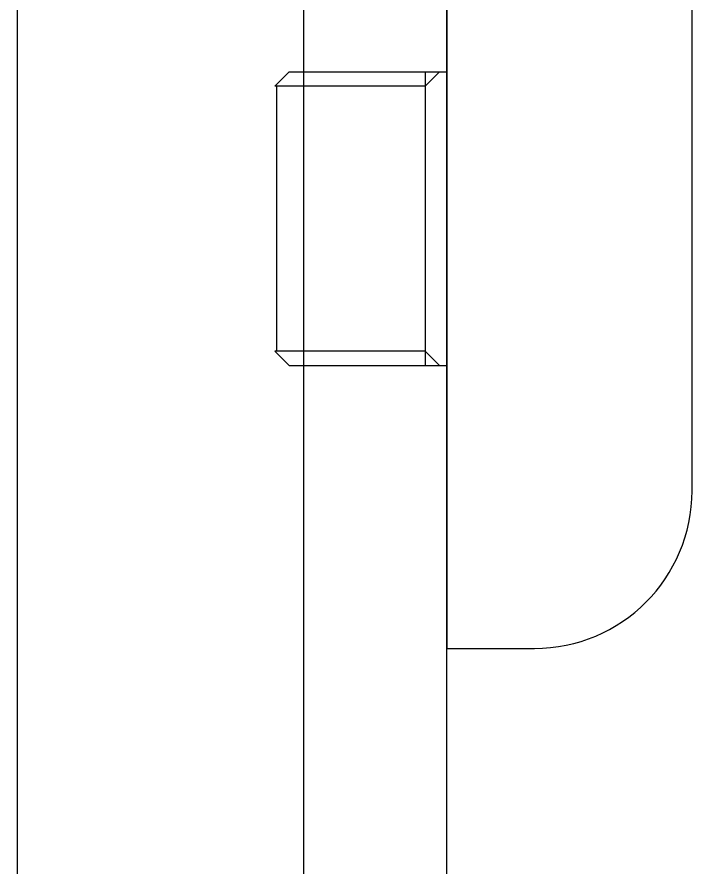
# Model space of a CAD drawing. Header units: millimetres. Extents: x -33000 to 294000, y 0 to 42408.
# Drawn here: x 56646.2 to 56693.4, y 13849.4 to 13908.7 of the extents above; entities that cross this region are included whole.
import ezdxf

# ---------------------------------------------------------------- set-up
doc = ezdxf.new("R2010")
doc.units = ezdxf.units.MM
doc.header["$LTSCALE"] = 50
doc.linetypes.add('DASHDOT', pattern=[22, 20, -1, 0, -1])
doc.layers.add('arch', color=8, linetype='Continuous')

msp = doc.modelspace()

# ---------------------------------------------------------------- linework, layer by layer
at = {"layer": 'arch'}
for p, q in [((56646.241, 14774.605), (56646.241, 13364.605)), ((56666.241, 14754.605), (56666.241, 13384.605)), ((56676.241, 13394.605), (56676.241, 14744.605))]:
    msp.add_line(p, q, dxfattribs=at)
at = {"layer": 'arch', "linetype": 'DASHDOT'}
for p, q in [((56676.241, 13924.604), (56676.241, 13864.604)), ((56693.365, 13875.605), (56693.365, 13913.605)), ((56665.241, 13904.854), (56664.241, 13903.854)), ((56665.241, 13904.854), (56676.241, 13904.854)), ((56674.741, 13904.854), (56674.741, 13884.354)), ((56675.741, 13904.854), (56674.741, 13903.854)), ((56676.241, 13884.971), (56676.241, 13904.237)), ((56674.741, 13903.854), (56664.241, 13903.854)), ((56664.365, 13903.854), (56664.365, 13885.354)), ((56664.241, 13885.354), (56665.241, 13884.354)), ((56674.741, 13885.354), (56664.241, 13885.354)), ((56674.741, 13885.354), (56675.741, 13884.354)), ((56665.241, 13884.354), (56676.241, 13884.354)), ((56676.241, 13864.604), (56682.241, 13864.604))]:
    msp.add_line(p, q, dxfattribs=at)
for centre, end in [((56682.365, 13875.605), 0), ((56682.241, 13875.604), 270.64737)]:
    msp.add_arc(centre, 11, 270, end, dxfattribs=at)

doc.saveas('drawing.dxf')
